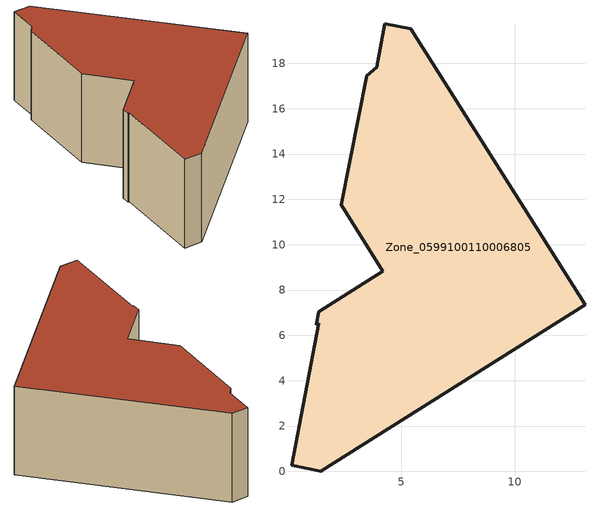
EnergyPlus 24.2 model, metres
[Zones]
Zone_0599100110006805
 floor ground (C_G): 0.16,0.28 1.37,6.54 1.25,6.46 1.37,7.04 4.19,8.82 2.34,11.76 3.48,17.46 3.93,17.83 4.27,19.76 5.43,19.52 13.11,7.35 1.45,0 z0
 wall outside (C_F): 13.11,7.35 5.43,19.52 4.27,19.76 3.93,17.83 3.48,17.46 2.34,11.76 4.19,8.82 1.37,7.04 1.25,6.46 1.37,6.54 0.16,0.28 1.45,0 13.11,7.35 z0:6.96
 roof outside (C_R): 1.37,6.54 0.16,0.28 1.45,0 13.11,7.35 5.43,19.52 4.27,19.76 3.93,17.83 3.48,17.46 2.34,11.76 4.19,8.82 1.37,7.04 1.25,6.46 z6.96
[BUILDING]
Pand.0599100110006805: North Axis=0; Terrain=City; Loads Convergence Tolerance Value=0.04; Temperature Convergence Tolerance Value=0.4; Solar Distribution=FullExterior; Maximum Number of Warmup Days=25; Minimum Number of Warmup Days=1
[Site:Location]
Rotterdam.The.Hague.AP_ZH_NLD Design_Conditions: Latitude=51.96; Longitude=4.45; Time Zone=1; Elevation=-4.5
[SITE:GROUNDTEMPERATURE:BUILDINGSURFACE]
18, 18, 18, 18, 18, 18, 18, 18, 18, 18, 18, 18
[MATERIAL] Thermal Absorptance=0.9; Solar Absorptance=0.7; Visible Absorptance=0.7
Name | Roughness | Thickness | Conductivity | Density | Specific Heat
G.D.2015-2018 | MediumSmooth | 0.15 | 0.0428571 | 540 | 1210
F.D.2015-2018 | Rough | 0.3 | 0.0666667 | 1920 | 840
R.D.2015-2018 | MediumRough | 0.2 | 0.0333333 | 1500 | 1000
[CONSTRUCTION]
C_G: G.D.2015-2018
C_F: F.D.2015-2018
C_R: R.D.2015-2018
[ZONE]
Zone_0599100110006805: Type=1; Multiplier=1; Ceiling Height=Autocalculate; Volume=Autocalculate; Floor Area=autocalculate; Part of Total Floor Area=Yes
[ZONEINFILTRATION:DESIGNFLOWRATE]
Infil_Zone_0599100110006805: Zone or ZoneList or Space or SpaceList=Zone_0599100110006805; Schedule=AlwaysOn; Design Flow Rate Calculation Method=Flow/Area; Flow Rate per Floor Area=0.0021; Constant Term Coefficient=1; Temperature Term Coefficient=0; Velocity Term Coefficient=0; Velocity Squared Term Coefficient=0
[HVACTEMPLATE:ZONE:IDEALLOADSAIRSYSTEM]
Zone_0599100110006805: Maximum Heating Supply Air Temperature=50; Minimum Cooling Supply Air Temperature=13; Maximum Heating Supply Air Humidity Ratio=0.0156; Minimum Cooling Supply Air Humidity Ratio=0.0077; Heating Limit=NoLimit; Cooling Limit=NoLimit; Dehumidification Control Type=ConstantSensibleHeatRatio; Cooling Sensible Heat Ratio=0.7; Dehumidification Setpoint=60; Humidification Control Type=None; Humidification Setpoint=30; Outdoor Air Method=None; Outdoor Air Flow Rate per Person=0.00944; Outdoor Air Flow Rate per Zone Floor Area=0; Outdoor Air Flow Rate per Zone=0; Demand Controlled Ventilation Type=None; Outdoor Air Economizer Type=NoEconomizer; Heat Recovery Type=None; Sensible Heat Recovery Effectiveness=0.7; Latent Heat Recovery Effectiveness=0.65
[ZONECONTROL:THERMOSTAT]
ThermostatControl_Zone_0599100110006805: Zone or ZoneList=Zone_0599100110006805; Control Type Schedule=DualSetpointControlType; Control 1=Thermostat_Zone_0599100110006805; Temperature Difference Between Cutout And Setpoint=0
[THERMOSTATSETPOINT:DUALSETPOINT]
Thermostat_Zone_0599100110006805: Heating Setpoint Temperature Schedule=HeatingSetpoint_Zone_0599100110006805; Cooling Setpoint Temperature Schedule=CoolingSetpoint_Zone_0599100110006805
[SCHEDULE:COMPACT]
HeatingSetpoint_Zone_0599100110006805: Through: 12/31, For: AllDays, Until: 24:00, 21
CoolingSetpoint_Zone_0599100110006805: Through: 12/31, For: AllDays, Until: 24:00, 24
DualSetpointControlType: Through: 12/31, For: AllDays, Until: 24:00, 4
AlwaysOn: Through: 12/31, For: AllDays, Until: 24:00, 1
